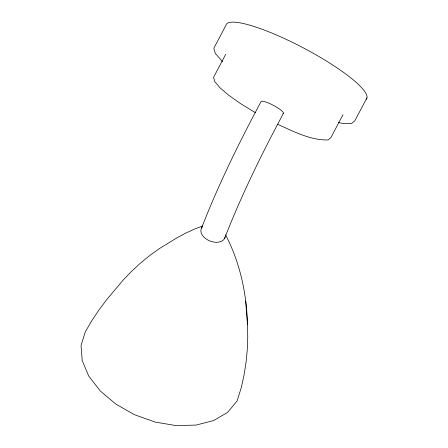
<?xml version="1.0" encoding="UTF-8"?>
<svg xmlns="http://www.w3.org/2000/svg" width="448" height="448" viewBox="0 0 448 448"><rect width="100%" height="100%" fill="white"/><g stroke="black" fill="none" stroke-linecap="round" stroke-linejoin="round"><path stroke-width="0.67" d="M201.555 228.049C218.422 184.626 239.036 142.755 260.982 101.707A12.662 2.442 27.8 0 1 274.221 105.79A12.662 2.442 27.8 0 1 282.946 113.714M224.543 238.543C241.265 195.49 261.71 153.972 283.472 113.271M225.68 54.359L213.567 77.33L214.844 81.693L220.03 87.814L228.771 95.278L240.475 103.572L255.55 112.795M342.994 114.677L330.882 137.648L328.16 139.955C310.139 140.342 293.474 131.314 277.374 124.208M366.962 97.798L354.85 120.77L351.579 123.547L343.722 123.659L338.436 122.528M202.636 226.01L195.227 228.777L185.623 233.156L176.322 238.213L159.426 248.567L149.604 255.64L140.246 263.284L131.37 271.499L122.998 280.258L106.607 299.768L98.885 310.05L91.79 320.723L85.333 331.778L81.038 345.47L82.208 360.59L88.76 376.107L100.251 390.964L115.892 404.146L134.624 414.758L155.165 422.078L176.12 425.6L196.056 425.09L213.612 420.582L227.601 412.384L237.065 401.055L241.36 387.363L244.059 374.97L246.025 362.466L247.257 349.871L247.744 337.215L247.492 324.514L246.568 312.536M222.645 61.762L215.359 53.508L213.825 48.261L225.938 25.29A79.397 15.294 27.8 0 1 303.755 48.104A79.397 15.294 27.8 0 1 366.145 99.305M225.512 234.763C239.988 262.382 246.652 293.462 247.492 324.514M245.655 300.838L246.501 311.797M225.109 237.009A12.662 8.316 21.3 0 1 209.406 240.789A12.662 8.316 21.3 0 1 202.182 227.136"/></g></svg>
